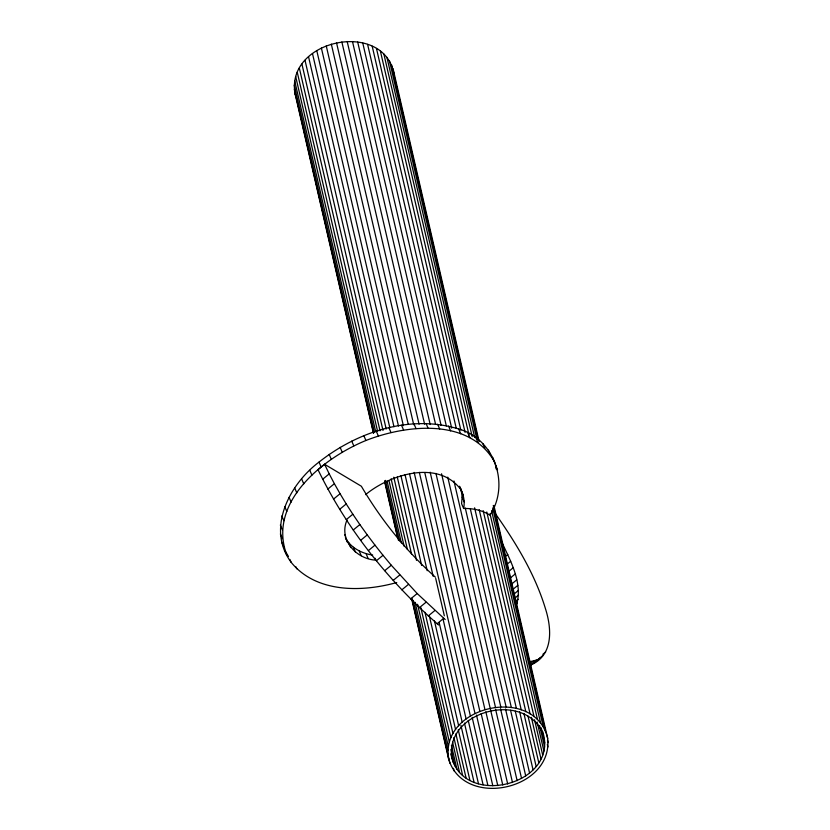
<?xml version="1.0" encoding="UTF-8"?>
<svg xmlns="http://www.w3.org/2000/svg" width="830" height="830" viewBox="0 0 830 830"><rect width="100%" height="100%" fill="white"/><g stroke="black" fill="none" stroke-linecap="round" stroke-linejoin="round"><path stroke-width="1.25" d="M451.084 754.595C461.542 809.509 560.219 785.097 542.581 731.334M411.649 598.772L448.667 759.139C463.814 809.292 553.185 789.994 547.676 738.389L493.933 505.657M516.426 605.143C523.076 583.49 510.751 561.381 501.797 542.198M459.498 486.245L461.314 490.841L462.154 497.087L461.573 503.686L463.628 508.479C472.799 508.292 482.168 510.149 489.959 515.16C510.222 484.533 494.504 438.852 458.658 428.986C410.539 414.16 357.367 431.673 319.031 462.082C289.546 484.212 266.088 528.565 291.133 562.294C316.085 593.066 361.766 592.288 396.73 582.546M463.628 508.479C465.205 501.05 463.213 493.653 459.872 487.023M373.459 433.353L295.034 93.676C285.427 38.533 386.427 18.903 394.343 76.121M448.667 759.139C439.516 705.479 535.132 684.719 547.676 738.389M286.807 555.031C267.115 502.534 323.098 458.046 365.916 440.491C406.441 424.587 469.624 417.49 494.711 462.165M347.002 520.088C338.391 539.573 356.402 559.223 375.865 560.136L375.046 558.216M540.672 657.599L530.878 664.965C553.786 655.109 551.711 628.165 545.383 608.452C534.925 574.08 516.001 543.007 495.479 513.791M534.105 663.014L536.854 660.483M435.408 577.192C406.171 551.027 381.188 520.078 361.361 486.235L324.582 464.281L318.014 469.687C346.733 529.104 389.011 581.695 438.624 624.99M322.642 479.273L329.209 473.857L324.582 464.281M327.808 489.109L334.376 483.693L329.209 473.857M333.484 499.152L340.061 493.736L334.376 483.693M339.646 509.35L346.224 503.935L340.061 493.736M365.542 494.67C390.131 474.252 438.531 459.166 461.107 489.897M346.255 519.642L352.833 514.226L346.224 503.935M353.279 529.986L359.857 524.57L352.833 514.226M360.687 540.309L367.254 534.894L359.857 524.57M368.416 550.57L374.984 545.154L367.254 534.894M376.447 560.707L383.014 555.291L374.984 545.154M384.726 570.667L391.293 565.251L417.179 593.523L445.191 619.574M393.213 580.388L399.78 574.972M401.855 589.829L408.422 584.413M410.611 598.938L417.179 593.523M419.44 607.653L426.008 602.248M428.28 615.953L434.847 610.538M504.982 556.754L507.794 554.44M506.943 564.338L510.699 561.246M437.099 623.766L443.666 618.35M508.468 571.652L513.168 567.782M510.481 577.867L515.181 573.997M512.037 583.739L516.727 579.869M512.172 590.005L517.806 585.368M514.642 593.554L518.397 590.452M514.766 598.202L518.522 595.11M515.337 601.626L518.159 599.302M515.43 604.551L517.308 603.005M529.996 663.99L533.752 660.898L537.446 659.549M542.872 654.279L545.684 651.965M537.788 659.715L543.422 655.067M529.613 661.645L533.752 660.898M345.394 537.56C350.561 547.852 361.724 553.403 372.701 555.104M543.453 735.121C526.853 689.626 444.019 710.107 451.956 758.381M383.014 555.291L391.293 565.251M284.742 550.238L288.456 556.463M492.657 457.372L497.564 470.091M488.393 450.078L490.447 454.871M482.78 443.5L484.834 448.293M475.891 437.742L477.945 442.535M467.809 432.887L469.863 437.68M458.658 428.986L460.712 433.779M448.553 426.091L450.607 430.884M437.638 424.255L439.693 429.048M461.314 490.841L463.368 495.635M462.154 497.087L464.219 501.88M426.049 423.497L428.114 428.29M413.963 423.819L416.017 428.612M401.523 425.23L403.588 430.023M388.917 427.709L390.971 432.503M376.301 431.216L378.356 436.009M363.851 435.698L365.916 440.491M351.744 441.114L353.798 445.907M340.134 447.37L342.188 452.163M329.178 454.394L331.232 459.187M366.061 553.641L368.115 558.434M359.193 550.944L361.257 555.737M319.031 462.082L321.086 466.875M353.373 547.302L355.427 552.095M348.735 542.799L350.789 547.592M344.668 534.582L345.488 536.491M345.809 538.514L347.448 542.353M309.829 470.33L311.893 475.123M301.695 479.045L303.759 483.838M294.743 488.082L296.808 492.875M289.068 497.326L291.123 502.119M284.742 506.663L286.796 511.456M281.816 515.959L283.881 520.752M280.353 525.079L282.408 529.872M295.988 566.911L296.808 568.83M280.353 533.918L282.408 538.712M289.898 559.42L291.133 562.294M281.827 542.343L283.881 547.136M295.034 93.676L296.279 97.774M393.067 68.755L479.159 441.643M391.553 64.74L478.132 439.776M493.29 505.439L545.186 730.203M547.499 740.132L548.08 742.663M389.488 60.922L476.659 438.479M492.688 507.929L543.131 726.385M547.333 744.469L547.914 746.99M386.925 57.343L474.677 437.431M491.578 510.668L540.558 722.816M541.243 727.848L544.739 742.995M539.625 725.576L544.584 747.042M383.875 54.054L472.208 436.663M489.99 513.687L537.508 719.517M537.135 721.944L543.909 751.088M380.379 51.076L469.002 434.951M486.785 511.986L534.012 716.549M534.541 719.745L542.706 755.103M531.376 717.359L540.994 759.025M376.467 48.462L465.091 432.337M483.164 510.626L530.1 713.925M528.015 716.103L538.805 762.822M372.203 46.221L460.826 430.096M479.19 509.651L525.836 711.684M523.896 713.416L536.149 766.453M367.607 44.395L456.241 428.27M474.604 507.825L521.25 709.858M519.642 711.787L533.057 769.866M362.762 42.994L451.676 428.135M470.34 508.946L516.395 708.457M515.285 711.165L529.571 773.031M357.699 42.04L446.322 425.915M460.899 489.046L461.781 492.833M465.277 507.991L511.342 707.502M510.564 710.252L525.722 775.915M352.491 41.541L441.114 425.417M453.948 480.975L506.124 707.004M505.522 709.017L521.562 778.467M347.189 41.5L435.522 424.109M447.764 477.146L500.822 706.963M500.521 708.706L517.132 780.677M341.856 41.925L430.189 424.535M441.56 473.785L495.489 707.388M495.583 709.277L512.484 782.514M336.544 42.807L424.587 424.151M435.958 473.401L490.177 708.27M490.478 709.463L507.68 783.956M485.851 711.756L502.762 784.993M331.326 44.135L419.077 424.213M430.158 472.197L484.959 709.598M481.172 713.624L497.782 785.605M326.252 45.889L413.714 424.711M424.794 472.695L479.885 711.352M476.493 715.066L492.813 785.782M321.386 48.057L408.267 424.358M419.337 472.343L475.019 713.53M472.156 717.338L487.905 785.533M316.78 50.62L403.359 425.655M414.149 472.374L470.413 716.083M435.698 578.437L444.33 615.829M468.234 720.45L483.102 784.848M312.485 53.535L398.483 426.039M409.564 474.023L433.177 576.311M443.085 619.242L466.118 718.998M464.478 723.138L478.474 783.748M308.553 56.772L393.97 426.755M405.05 474.739L427.201 570.708M439.153 622.49L462.186 722.245M460.94 725.42L474.055 782.244M305.025 60.31L389.851 427.761M400.932 475.746L421.63 565.406M434.464 620.965L458.658 725.773M458.264 729.829L469.915 780.335M301.933 64.086L386.189 429.017M397.269 477.001L416.504 560.343M429.338 615.902L455.577 729.549M455.898 733.876L466.097 778.073M299.339 68.07L383.004 430.48M393.794 477.198L411.576 554.222M424.981 612.312L452.973 733.533M453.896 737.569L462.642 775.459M452.578 742.217L459.581 772.523M297.244 72.22L380.036 430.832M391.117 478.817L407.437 549.533M420.852 607.622L450.877 737.683M451.416 745.33L456.957 769.317M295.677 76.474L377.598 431.31M388.969 480.549L404.127 546.213M417.542 604.302L449.321 741.937M451.001 749.449L454.788 765.862M451.084 753.36L453.118 762.199M294.671 80.8L375.72 431.839M387.091 481.089L401.367 542.965M415.073 602.31L448.304 746.263M453.439 768.331L454.02 770.863M294.225 85.137L374.392 432.399M385.473 480.383L399.469 540.994M413.174 600.339L447.858 750.611M294.349 89.453L373.645 432.918M384.726 480.902L398.421 540.247M411.836 598.337L449.922 763.237M384.539 481.338L397.363 536.896M495.5 465.298L496.101 468.919"/></g></svg>
